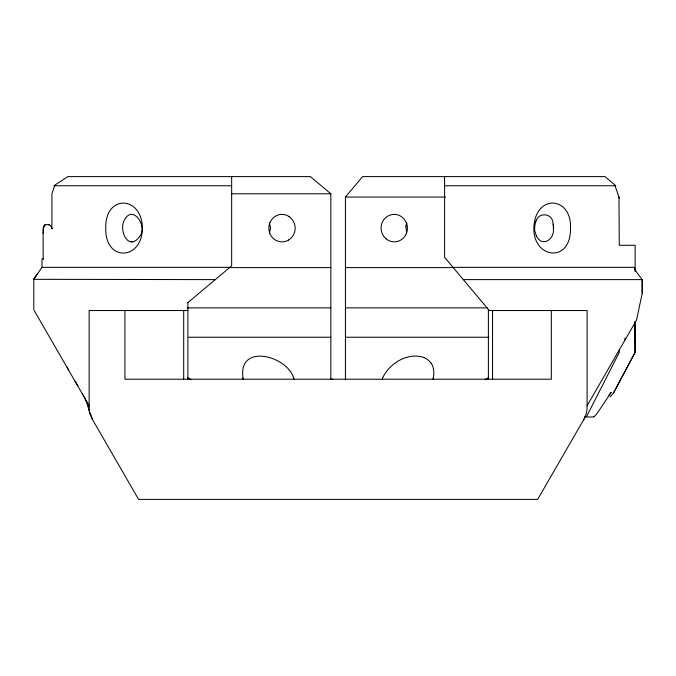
<?xml version="1.0" encoding="UTF-8"?>
<svg xmlns="http://www.w3.org/2000/svg" width="676" height="676" viewBox="0 0 676 676"><rect width="100%" height="100%" fill="white"/><g stroke="black" fill="none" stroke-linecap="round" stroke-linejoin="round"><path stroke-width="1.01" d="M183.695 379.211L183.695 310.529M635.085 321.945L635.068 352.399L613.647 392.764L610.301 396.795M635.119 271.532L635.136 245.287L619.284 245.287L618.962 197.062M587.106 405.693L636.513 320.128L642.2 293.359L642.2 279.619L634.671 269.521L634.671 267.341L453.021 267.341M43.163 232.874L43.163 232.831A4.191 0.499 90 0 1 43.171 232.383L43.171 232.358M553.399 228.792L553.407 227.508M43.205 231.538L43.205 231.496A5.805 0.718 89.9 0 1 43.239 230.778L43.256 230.575M553.399 228.851C554.658 239.414 541.991 247.822 536.322 235.772M52.348 228.454L51.908 228.758C51.3 222.556 41.844 223.494 43.315 229.941A7.09 0.921 89.7 0 0 43.256 230.533M43.34 229.688L43.281 230.33A6.473 0.811 89.8 0 0 43.239 231.015L43.213 231.268A4.909 0.591 90 0 0 43.154 233.262L43.163 259.018M33.8 309.828L33.808 279.205L41.988 267.341L41.988 259.018L43.382 259.018M405.887 226.164L406.58 232.814M43.399 229.164L43.653 227.559L43.568 228.006M405.896 226.088L406.8 222.843M433.257 377.994C434.381 372.89 434.043 367.136 430.899 362.784M534.927 224.128L534.572 230.127L536.296 235.738M534.936 224.086L535.992 221.103M44.008 226.215L44.565 225.074M54.604 185.756L51.908 193.775L51.908 228.758M406.217 233.828L406.132 234.023A13.723 13.207 80 0 1 386.511 239.228L385.954 238.789M488.385 310.529L587.106 310.529L587.106 406.851A24.835 23.787 -90 0 1 585.027 416.982L584.884 417.329A28.578 22.435 -22.3 0 1 583.667 419.728L537.665 499.395L138.597 499.395L92.595 419.728C88.387 411.523 87.812 401.823 82.438 394.074M269.352 233.702L270.544 228.116L269.403 222.641M536.017 221.052C539.135 211.258 553.357 213.557 553.069 224.119M382.709 377.698C389.697 363.096 407.865 352.035 424.038 357.519M613.588 392.756L635.068 352.399L634.857 321.827M586.498 416.67L619.284 352.399L619.284 349.965M139.366 236.761C148.483 226.79 132.53 203.324 124.19 220.486C118.68 230.355 128.482 251.734 139.34 236.794M44.455 225.235L45.216 224.677M345.428 379.844L345.428 197.062L362.598 176.605L604.986 176.605L615.844 185.756L444.597 185.756M608.932 395.105L611.188 392.393L598.159 411.853A15.202 3.211 -63 0 1 593.807 416.779M187.708 302.738L231.657 265.862L231.657 176.605M485.123 379.701L488.444 377.69M288.567 240.005L289.167 239.634A13.723 13.25 83.1 0 0 289.125 216.658M131.997 241.822L131.499 241.847M231.657 185.756L53.894 185.756L67.794 176.605L310.368 176.605L330.834 193.775L330.834 379.261M231.657 193.775L330.834 193.775M345.428 197.062L445.543 197.062M41.988 267.341L229.891 267.341M228.801 267.603L330.834 267.603M345.428 267.603L454.297 267.603M215.264 279.619L33.8 279.315M463.33 279.619L642.2 279.619L642.2 293.359M187.277 307.867L330.834 307.867M345.428 307.867L487.345 307.867M187.877 310.529L89.147 310.529L89.147 406.851M188.798 337.24L330.834 337.24M345.428 337.24L488.892 337.24M330.581 379.38L332.972 379.211M584.402 416.982L593.029 416.982A12.7 2.822 -64.7 0 0 593.427 417.033M48.841 224.677L49.323 224.778M187.649 377.614L190.776 379.43A10.081 5.07 34.8 0 1 191.122 379.709M289.167 216.59L288.567 216.219A13.714 13.199 80 0 0 278.858 214.757L278.529 214.841A13.731 13.089 -86.2 0 0 268.854 228.192A13.731 13.089 -86.2 0 0 278.52 241.383L278.858 241.467A13.723 13.199 -80.1 0 0 288.593 240.039M488.596 309.735L444.597 257.303L444.597 176.605M77.917 385.7L75.036 381.247M34.214 310.537L89.147 405.693M68.589 370.085L66.983 366.798M293.545 377.698C286.877 355.703 237.859 342.816 242.997 377.994M91.37 417.329L91.657 417.937M615.067 185.756L619.284 198.068M89.95 413.222L90.204 414.168M553.086 224.195L553.171 224.762M553.188 224.863L553.323 226.088M553.331 226.156L553.399 227.432M624.979 337.992L624.979 340.087M551.329 310.529L551.329 379.211L124.925 379.211L124.925 310.529M492.559 310.529L492.559 379.211M488.385 309.481L488.385 379.278M187.877 302.603L187.877 379.388M406.31 222.514A13.723 12.962 -89.4 0 1 406.301 233.71M406.014 222.26A13.723 13.072 -86.8 0 0 386.503 216.988L385.954 217.435A13.723 13.275 84.6 0 0 386.004 238.729M585.027 416.982A25.35 24.268 -89.9 0 1 583.65 419.728M433.333 377.977A53.345 33.834 -23.8 0 1 433.003 379.363M423.953 357.604A27.133 17.187 -17 0 1 430.789 362.835M382.177 379.084A53.235 36.766 -12 0 1 382.785 377.707M293.469 377.707A53.227 36.758 11.9 0 1 294.085 379.084M243.25 379.363A53.345 33.834 23.8 0 1 242.921 377.977M34.02 279.661A17.027 1.817 -47.6 0 1 34.189 278.335M34.577 277.811A23.314 2.29 -48.4 0 1 37.552 273.434M43.137 233.262A4.571 0.558 90 0 1 43.146 232.857M92.722 419.644A23.238 20.356 75.3 0 1 91.784 417.869M91.682 417.176A24.513 22.832 79.7 0 1 90.542 414.067M89.84 413.247A25.468 25.274 90 0 1 89.038 406.851M43.315 229.629A8.729 1.175 89.4 0 1 43.382 229.054M43.855 226.857A15.616 2.45 87.5 0 1 44.016 226.316M593.908 416.492A12.421 2.653 -62.8 0 1 593.562 416.703M570.485 227.761C571.381 265.22 530.212 258.291 534.091 224.525C537.53 193.758 571.668 197.308 570.485 227.761M142.357 227.753C142.644 260.437 104.772 262.44 105.769 228.116C104.89 194.139 141.825 195.567 142.357 227.753"/></g></svg>
